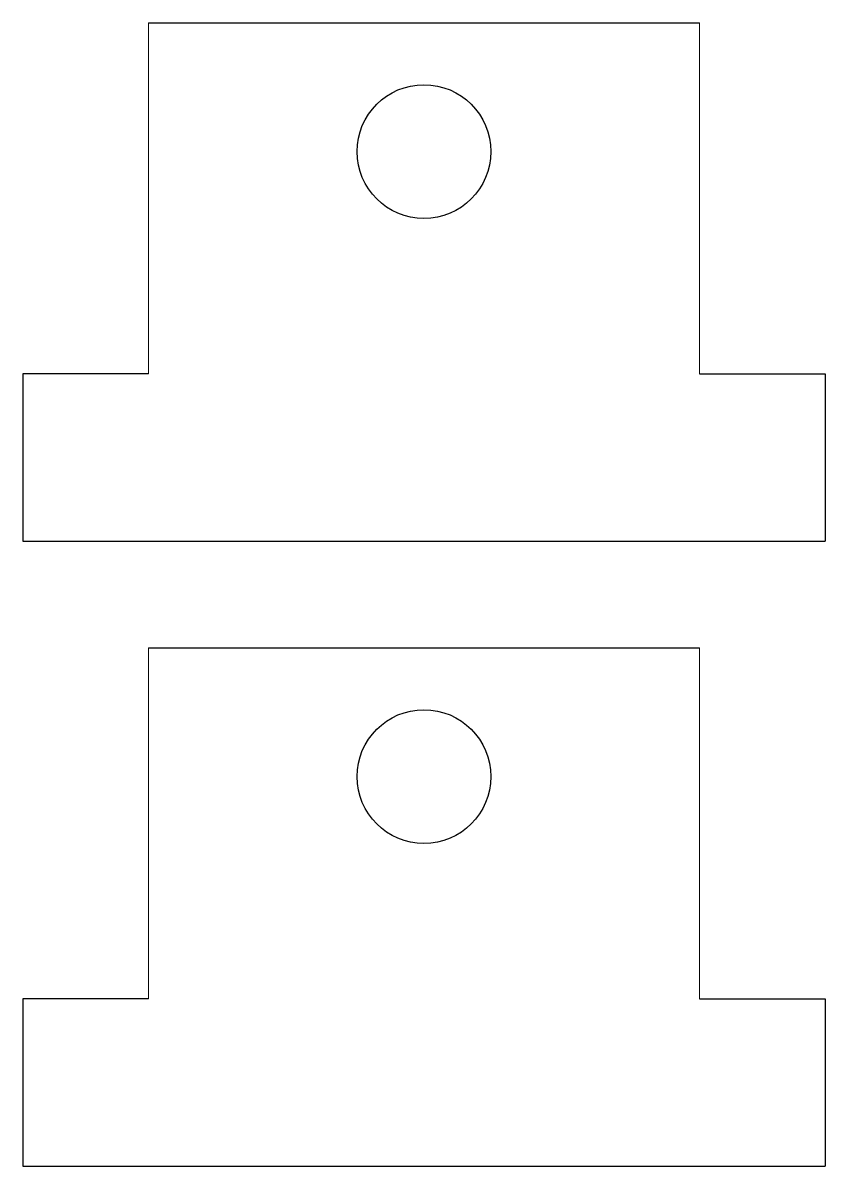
# Model space of a CAD drawing. Header units: millimetres. Extents: x 3196.9 to 3216, y 1387.8 to 1415.2.
import ezdxf

# ---------------------------------------------------------------- set-up
doc = ezdxf.new("R2010")
doc.units = ezdxf.units.MM

msp = doc.modelspace()

# ---------------------------------------------------------------- linework, layer by layer
at = {"color": 0, "lineweight": 0}
for p, q in [((3199.863, 1406.794), (3199.863, 1415.194)), ((3213.043, 1415.194), (3213.043, 1406.794)), ((3199.863, 1391.839), (3199.863, 1400.239)), ((3213.043, 1400.239), (3213.043, 1391.839))]:
    msp.add_line(p, q, dxfattribs=at)
for p, q in [((3199.863, 1415.194), (3213.043, 1415.194)), ((3199.863, 1406.794), (3196.863, 1406.794)), ((3196.863, 1406.794), (3196.863, 1402.794)), ((3213.043, 1406.794), (3216.043, 1406.794)), ((3216.043, 1406.794), (3216.043, 1402.794)), ((3196.863, 1402.794), (3216.043, 1402.794)), ((3199.863, 1400.239), (3213.043, 1400.239)), ((3199.863, 1391.839), (3196.863, 1391.839)), ((3196.863, 1391.839), (3196.863, 1387.839)), ((3213.043, 1391.839), (3216.043, 1391.839)), ((3216.043, 1391.839), (3216.043, 1387.839)), ((3196.863, 1387.839), (3216.043, 1387.839))]:
    msp.add_line(p, q)
for centre in [(3206.453, 1412.114), (3206.453, 1397.159)]:
    msp.add_circle(centre, 1.6)

doc.saveas('drawing.dxf')
